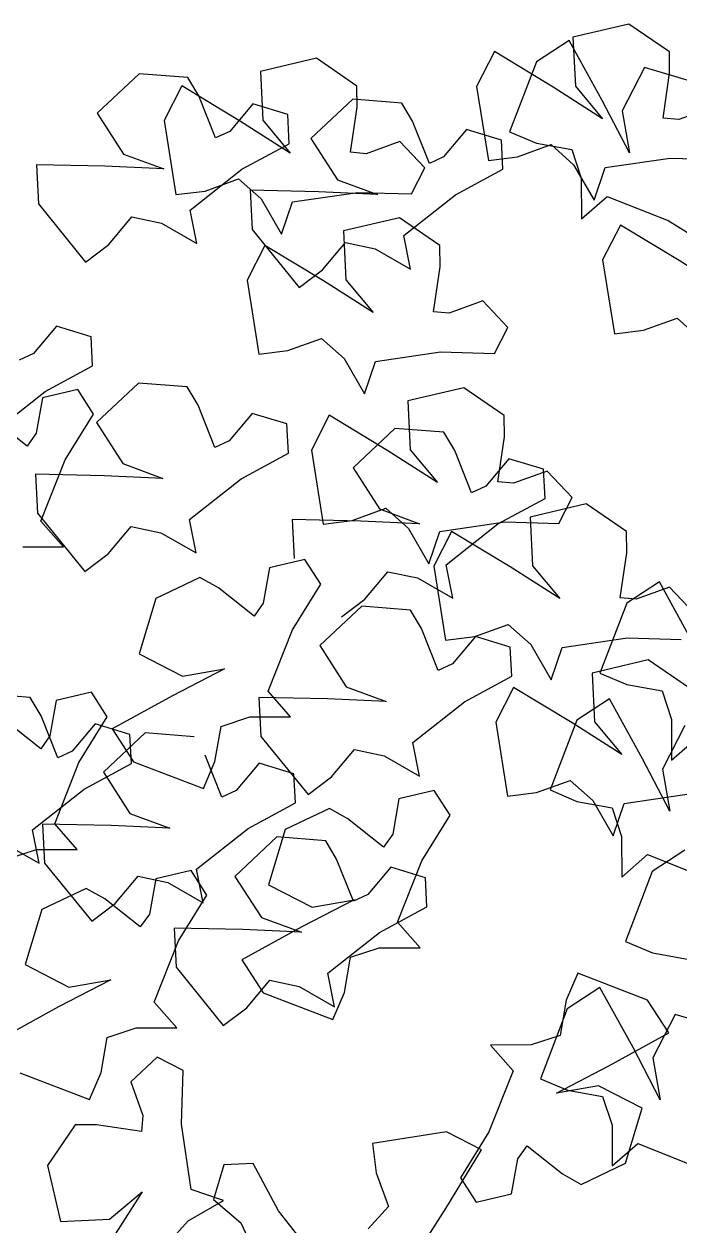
# Model space of a CAD drawing. Header units: millimetres. Extents: x 441061 to 442903, y 4515148 to 4515613.
# Drawn here: x 442606.1022 to 442606.2095, y 4515551.6204 to 4515551.817 of the extents above; entities that cross this region are included whole.
import ezdxf

# ---------------------------------------------------------------- set-up
doc = ezdxf.new("R2010")
doc.units = ezdxf.units.MM
doc.linetypes.add('CONTINUA', pattern=[0])
doc.layers.add('01_piscinas', color=254, linetype='Continuous')

# ---------------------------------------------------------------- blocks, each defined once
blk = doc.blocks.new('A$C21391103')
at = {"layer": '01_piscinas'}
for p, q in [((164.8107, 95.4987), (164.7374, 95.4814)), ((164.8637, 95.4623), (164.8107, 95.4987)), ((164.7374, 95.4814), (164.7406, 95.4175)), ((164.6346, 95.4626), (164.6114, 95.4171)), ((164.7114, 95.4161), (164.6346, 95.4626)), ((164.7326, 95.4771), (164.6897, 95.4493)), ((164.7758, 95.3985), (164.7326, 95.4771)), ((164.4017, 95.4539), (164.3285, 95.4367)), ((164.4547, 95.4175), (164.4017, 95.4539)), ((164.6897, 95.4493), (164.6546, 95.3578)), ((164.864, 95.4345), (164.8637, 95.4623)), ((164.1696, 95.4337), (164.1147, 95.3822)), ((164.2336, 95.4287), (164.1696, 95.4337)), ((164.3285, 95.4367), (164.3316, 95.3728)), ((164.831, 95.442), (164.8018, 95.3851)), ((164.9031, 95.4204), (164.831, 95.442)), ((164.8554, 95.3757), (164.864, 95.4345)), ((164.2257, 95.4178), (164.2025, 95.3723)), ((164.3024, 95.3713), (164.2257, 95.4178)), ((164.2478, 95.4048), (164.2336, 95.4287)), ((164.455, 95.3897), (164.4547, 95.4175)), ((164.6114, 95.4171), (164.6267, 95.3203)), ((164.7763, 95.3747), (164.7114, 95.4161)), ((164.7406, 95.4175), (164.7763, 95.3747)), ((164.2698, 95.3496), (164.2478, 95.4048)), ((164.4492, 95.4003), (164.3944, 95.3488)), ((164.5133, 95.3953), (164.4492, 95.4003)), ((164.3186, 95.3941), (164.2885, 95.3582)), ((164.3641, 95.3803), (164.3186, 95.3941)), ((164.4465, 95.3309), (164.455, 95.3897)), ((164.5275, 95.3714), (164.5133, 95.3953)), ((164.8113, 95.3301), (164.7758, 95.3985)), ((164.8018, 95.3851), (164.8113, 95.3301)), ((164.92, 95.3898), (164.876, 95.3738)), ((164.1147, 95.3822), (164.1494, 95.3284)), ((164.2025, 95.3723), (164.2178, 95.2755)), ((164.3673, 95.3299), (164.3024, 95.3713)), ((164.3316, 95.3728), (164.3673, 95.3299)), ((164.3661, 95.3421), (164.3641, 95.3803)), ((164.5495, 95.3162), (164.5275, 95.3714)), ((164.876, 95.3738), (164.8554, 95.3757)), ((164.2885, 95.3582), (164.2698, 95.3496)), ((164.5983, 95.3607), (164.5682, 95.3248)), ((164.6438, 95.3469), (164.5983, 95.3607)), ((164.6546, 95.3578), (164.6899, 95.3428)), ((164.304, 95.3087), (164.3661, 95.3421)), ((164.3944, 95.3488), (164.4291, 95.295)), ((164.511, 95.345), (164.467, 95.329)), ((164.5435, 95.3104), (164.511, 95.345)), ((164.6458, 95.3088), (164.6438, 95.3469)), ((164.6648, 95.3249), (164.7088, 95.3409)), ((164.6899, 95.3428), (164.736, 95.3347)), ((164.7088, 95.3409), (164.7383, 95.3146)), ((164.1494, 95.3284), (164.2018, 95.3091)), ((164.467, 95.329), (164.4465, 95.3309)), ((164.5682, 95.3248), (164.5495, 95.3162)), ((164.6267, 95.3203), (164.6648, 95.3249)), ((164.736, 95.3347), (164.7483, 95.2971)), ((164.7794, 95.3108), (164.8647, 95.3232)), ((164.8647, 95.3232), (164.9351, 95.3211)), ((164.0351, 95.3144), (164.0378, 95.2634)), ((164.1249, 95.3126), (164.0351, 95.3144)), ((164.2018, 95.3091), (164.1249, 95.3126)), ((164.2364, 95.2553), (164.304, 95.3087)), ((164.5262, 95.2763), (164.5435, 95.3104)), ((164.5837, 95.2754), (164.6458, 95.3088)), ((164.7383, 95.3146), (164.7651, 95.2684)), ((164.7651, 95.2684), (164.7794, 95.3108)), ((164.2559, 95.2802), (164.2998, 95.2962)), ((164.2998, 95.2962), (164.3293, 95.2698)), ((164.4291, 95.295), (164.4815, 95.2757)), ((164.7483, 95.2971), (164.7485, 95.2438)), ((164.2178, 95.2755), (164.2559, 95.2802)), ((164.3148, 95.2811), (164.3175, 95.23)), ((164.4045, 95.2792), (164.3148, 95.2811)), ((164.3705, 95.266), (164.4557, 95.2784)), ((164.4815, 95.2757), (164.4045, 95.2792)), ((164.4557, 95.2784), (164.5262, 95.2763)), ((164.5161, 95.2219), (164.5837, 95.2754)), ((164.0378, 95.2634), (164.0995, 95.1872)), ((164.3293, 95.2698), (164.3561, 95.2237)), ((164.3561, 95.2237), (164.3705, 95.266)), ((164.7485, 95.2438), (164.782, 95.2732)), ((164.782, 95.2732), (164.8621, 95.2414)), ((164.1301, 95.2103), (164.1602, 95.2462)), ((164.1602, 95.2462), (164.1989, 95.238)), ((164.2452, 95.2115), (164.2364, 95.2553)), ((164.5102, 95.2452), (164.437, 95.2279)), ((164.5632, 95.2088), (164.5102, 95.2452)), ((164.1989, 95.238), (164.2452, 95.2115)), ((164.3175, 95.23), (164.3791, 95.1539)), ((164.437, 95.2279), (164.4401, 95.164)), ((164.7995, 95.2356), (164.7763, 95.1901)), ((164.8763, 95.1891), (164.7995, 95.2356)), ((164.8621, 95.2414), (164.9221, 95.2043)), ((164.4098, 95.1769), (164.4399, 95.2128)), ((164.4399, 95.2128), (164.4786, 95.2047)), ((164.5249, 95.1781), (164.5161, 95.2219)), ((164.0995, 95.1872), (164.1301, 95.2103)), ((164.3342, 95.2091), (164.311, 95.1636)), ((164.4109, 95.1626), (164.3342, 95.2091)), ((164.4786, 95.2047), (164.5249, 95.1781)), ((164.5635, 95.181), (164.5632, 95.2088)), ((164.5549, 95.1222), (164.5635, 95.181)), ((164.7763, 95.1901), (164.7916, 95.0933)), ((164.9412, 95.1477), (164.8763, 95.1891)), ((164.3791, 95.1539), (164.4098, 95.1769)), ((164.4401, 95.164), (164.4758, 95.1212)), ((164.311, 95.1636), (164.3263, 95.0668)), ((164.4758, 95.1212), (164.4109, 95.1626)), ((164.6195, 95.1363), (164.5755, 95.1203)), ((164.652, 95.1016), (164.6195, 95.1363)), ((164.5755, 95.1203), (164.5549, 95.1222)), ((164.0613, 95.1033), (164.0313, 95.0674)), ((164.1068, 95.0895), (164.0613, 95.1033)), ((164.6347, 95.0676), (164.652, 95.1016)), ((164.8297, 95.098), (164.8737, 95.114)), ((164.8737, 95.114), (164.9032, 95.0876)), ((164.1088, 95.0513), (164.1068, 95.0895)), ((164.3643, 95.0714), (164.4083, 95.0874)), ((164.4083, 95.0874), (164.4378, 95.0611)), ((164.7916, 95.0933), (164.8297, 95.098)), ((164.3263, 95.0668), (164.3643, 95.0714)), ((164.4789, 95.0573), (164.5642, 95.0697)), ((164.5642, 95.0697), (164.6347, 95.0676)), ((164.0313, 95.0674), (164.0125, 95.0588)), ((164.4378, 95.0611), (164.4646, 95.0149)), ((164.4646, 95.0149), (164.4789, 95.0573)), ((164.0468, 95.0179), (164.1088, 95.0513)), ((164.1686, 95.0288), (164.1138, 94.9773)), ((164.2326, 95.0238), (164.1686, 95.0288)), ((164.2468, 94.9998), (164.2326, 95.0238)), ((164.5945, 95.0227), (164.5213, 95.0055)), ((164.6475, 94.9864), (164.5945, 95.0227)), ((163.9791, 94.9645), (164.0468, 95.0179)), ((164.043, 95.0095), (164.0349, 94.9634)), ((164.0893, 95.0203), (164.043, 95.0095)), ((164.1101, 94.9883), (164.0893, 95.0203)), ((164.2688, 94.9447), (164.2468, 94.9998)), ((164.5213, 95.0055), (164.5244, 94.9416)), ((164.0229, 94.9465), (163.9763, 94.9833)), ((164.073, 94.9283), (164.1101, 94.9883)), ((164.1138, 94.9773), (164.1484, 94.9235)), ((164.3176, 94.9892), (164.2876, 94.9533)), ((164.3631, 94.9754), (164.3176, 94.9892)), ((164.3651, 94.9372), (164.3631, 94.9754)), ((164.4184, 94.9867), (164.3952, 94.9411)), ((164.4952, 94.9401), (164.4184, 94.9867)), ((164.6478, 94.9585), (164.6475, 94.9864)), ((164.0349, 94.9634), (164.0229, 94.9465)), ((164.5045, 94.9695), (164.4497, 94.918)), ((164.5685, 94.9645), (164.5045, 94.9695)), ((164.5827, 94.9406), (164.5685, 94.9645)), ((164.2876, 94.9533), (164.2688, 94.9447)), ((164.6392, 94.8998), (164.6478, 94.9585)), ((164.0412, 94.8482), (164.073, 94.9283)), ((164.3031, 94.9038), (164.3651, 94.9372)), ((164.3952, 94.9411), (164.4106, 94.8443)), ((164.5601, 94.8987), (164.4952, 94.9401)), ((164.5244, 94.9416), (164.5601, 94.8987)), ((164.6047, 94.8854), (164.5827, 94.9406)), ((164.6535, 94.9299), (164.6234, 94.894)), ((164.699, 94.9161), (164.6535, 94.9299)), ((164.1484, 94.9235), (164.2008, 94.9042)), ((164.4497, 94.918), (164.4843, 94.8642)), ((164.7038, 94.9138), (164.6598, 94.8979)), ((164.701, 94.878), (164.699, 94.9161)), ((164.7363, 94.8792), (164.7038, 94.9138)), ((164.0341, 94.9095), (164.0368, 94.8585)), ((164.1239, 94.9076), (164.0341, 94.9095)), ((164.2008, 94.9042), (164.1239, 94.9076)), ((164.2354, 94.8504), (164.3031, 94.9038)), ((164.6598, 94.8979), (164.6392, 94.8998)), ((164.6234, 94.894), (164.6047, 94.8854)), ((164.4486, 94.849), (164.4926, 94.865)), ((164.4926, 94.865), (164.5221, 94.8386)), ((164.639, 94.8445), (164.701, 94.878)), ((164.7547, 94.8708), (164.6815, 94.8536)), ((164.7189, 94.8451), (164.7363, 94.8792)), ((164.8077, 94.8345), (164.7547, 94.8708)), ((164.0368, 94.8585), (164.0985, 94.7823)), ((164.2442, 94.8066), (164.2354, 94.8504)), ((164.37, 94.8503), (164.3727, 94.7992)), ((164.4598, 94.8484), (164.37, 94.8503)), ((164.4843, 94.8642), (164.5367, 94.8449)), ((164.6815, 94.8536), (164.6846, 94.7897)), ((164.0707, 94.8147), (164.0412, 94.8482)), ((164.1291, 94.8054), (164.1592, 94.8413)), ((164.1592, 94.8413), (164.1979, 94.8331)), ((164.4106, 94.8443), (164.4486, 94.849)), ((164.5367, 94.8449), (164.4598, 94.8484)), ((164.5221, 94.8386), (164.5489, 94.7925)), ((164.5489, 94.7925), (164.5632, 94.8348)), ((164.5786, 94.8348), (164.5554, 94.7892)), ((164.5632, 94.8348), (164.6485, 94.8473)), ((164.5713, 94.7911), (164.639, 94.8445)), ((164.6554, 94.7883), (164.5786, 94.8348)), ((164.6485, 94.8473), (164.7189, 94.8451)), ((164.808, 94.8066), (164.8077, 94.8345)), ((164.1979, 94.8331), (164.2442, 94.8066)), ((164.0173, 94.8145), (164.0707, 94.8147)), ((164.0985, 94.7823), (164.1291, 94.8054)), ((164.7994, 94.7479), (164.808, 94.8066)), ((164.3402, 94.7871), (164.3321, 94.741)), ((164.3865, 94.7979), (164.3402, 94.7871)), ((164.4073, 94.7658), (164.3865, 94.7979)), ((164.5554, 94.7892), (164.5708, 94.6924)), ((164.5801, 94.7473), (164.5713, 94.7911)), ((164.7203, 94.7468), (164.6554, 94.7883)), ((164.6846, 94.7897), (164.7203, 94.7468)), ((164.2493, 94.7746), (164.1913, 94.7469)), ((164.2736, 94.7609), (164.2493, 94.7746)), ((164.465, 94.7461), (164.4951, 94.782)), ((164.4951, 94.782), (164.5338, 94.7739)), ((164.5338, 94.7739), (164.5801, 94.7473)), ((164.3202, 94.7241), (164.2736, 94.7609)), ((164.3703, 94.7059), (164.4073, 94.7658)), ((164.8507, 94.7687), (164.8078, 94.7408)), ((164.864, 94.762), (164.82, 94.746)), ((164.8939, 94.69), (164.8507, 94.7687)), ((164.8965, 94.7273), (164.864, 94.762)), ((164.1913, 94.7469), (164.1696, 94.6748)), ((164.3321, 94.741), (164.3202, 94.7241)), ((164.4344, 94.7231), (164.465, 94.7461)), ((164.8078, 94.7408), (164.7727, 94.6494)), ((164.82, 94.746), (164.7994, 94.7479)), ((164.4609, 94.7369), (164.4061, 94.6853)), ((164.525, 94.7319), (164.4609, 94.7369)), ((164.5391, 94.7079), (164.525, 94.7319)), ((164.5611, 94.6527), (164.5391, 94.7079)), ((164.6088, 94.6971), (164.6528, 94.7131)), ((164.6528, 94.7131), (164.6823, 94.6867)), ((164.3384, 94.6258), (164.3703, 94.7059)), ((164.5708, 94.6924), (164.6088, 94.6971)), ((164.61, 94.6972), (164.5799, 94.6614)), ((164.6554, 94.6834), (164.61, 94.6972)), ((164.7234, 94.6829), (164.8087, 94.6954)), ((164.8087, 94.6954), (164.8791, 94.6932)), ((164.4061, 94.6853), (164.4407, 94.6316)), ((164.6574, 94.6453), (164.6554, 94.6834)), ((164.6823, 94.6867), (164.7091, 94.6406)), ((164.7091, 94.6406), (164.7234, 94.6829)), ((164.1696, 94.6748), (164.2265, 94.6456)), ((164.5799, 94.6614), (164.5611, 94.6527)), ((164.8357, 94.6668), (164.7624, 94.6495)), ((164.8887, 94.6304), (164.8357, 94.6668)), ((164.2815, 94.655), (164.2132, 94.6196)), ((164.2265, 94.6456), (164.2815, 94.655)), ((164.5954, 94.6119), (164.6574, 94.6453)), ((164.7624, 94.6495), (164.7656, 94.5856)), ((164.7727, 94.6494), (164.808, 94.6344)), ((164.4407, 94.6316), (164.4931, 94.6123)), ((164.6596, 94.6307), (164.6364, 94.5851)), ((164.7364, 94.5842), (164.6596, 94.6307)), ((164.808, 94.6344), (164.8541, 94.6262)), ((164.0271, 94.6176), (163.963, 94.6227)), ((164.0413, 94.5937), (164.0271, 94.6176)), ((164.0609, 94.6135), (164.0527, 94.5674)), ((164.1072, 94.6243), (164.0609, 94.6135)), ((164.128, 94.5922), (164.1072, 94.6243)), ((164.2132, 94.6196), (164.1345, 94.5763)), ((164.3264, 94.6176), (164.3291, 94.5666)), ((164.4162, 94.6157), (164.3264, 94.6176)), ((164.3679, 94.5922), (164.3384, 94.6258)), ((164.4931, 94.6123), (164.4162, 94.6157)), ((164.7854, 94.6158), (164.7425, 94.5879)), ((164.8286, 94.5371), (164.7854, 94.6158)), ((164.8541, 94.6262), (164.8664, 94.5886)), ((164.5278, 94.5585), (164.5954, 94.6119)), ((164.0408, 94.5505), (163.9942, 94.5873)), ((164.0632, 94.5385), (164.0413, 94.5937)), ((164.1121, 94.583), (164.082, 94.5471)), ((164.0909, 94.5323), (164.128, 94.5922)), ((164.1576, 94.5692), (164.1121, 94.583)), ((164.277, 94.5797), (164.3146, 94.5921)), ((164.3146, 94.5921), (164.3679, 94.5922)), ((164.6364, 94.5851), (164.6517, 94.4884)), ((164.7425, 94.5879), (164.7074, 94.4965)), ((164.8013, 94.5427), (164.7364, 94.5842)), ((164.7656, 94.5856), (164.8013, 94.5427)), ((164.8664, 94.5886), (164.8666, 94.5353)), ((164.0527, 94.5674), (164.0408, 94.5505)), ((164.1777, 94.5712), (164.1229, 94.5196)), ((164.1345, 94.5763), (164.1624, 94.5335)), ((164.1596, 94.5311), (164.1576, 94.5692)), ((164.2418, 94.5662), (164.1777, 94.5712)), ((164.2688, 94.5337), (164.277, 94.5797)), ((164.3291, 94.5666), (164.3908, 94.4904)), ((164.8838, 94.5807), (164.8546, 94.5238)), ((164.5365, 94.5147), (164.5278, 94.5585)), ((164.8666, 94.5353), (164.9001, 94.5648)), ((164.082, 94.5471), (164.0632, 94.5385)), ((164.2779, 94.4871), (164.256, 94.5422)), ((164.4214, 94.5135), (164.4515, 94.5493)), ((164.4515, 94.5493), (164.4902, 94.5412)), ((164.4902, 94.5412), (164.5365, 94.5147)), ((164.8641, 94.4688), (164.8286, 94.5371)), ((164.0591, 94.4522), (164.0909, 94.5323)), ((164.0975, 94.4977), (164.1596, 94.5311)), ((164.1229, 94.5196), (164.1576, 94.4659)), ((164.1624, 94.5335), (164.2538, 94.4984)), ((164.2538, 94.4984), (164.2688, 94.5337)), ((164.3268, 94.5316), (164.2967, 94.4957)), ((164.3723, 94.5178), (164.3268, 94.5316)), ((164.8546, 94.5238), (164.8641, 94.4688)), ((164.3743, 94.4796), (164.3723, 94.5178)), ((164.3908, 94.4904), (164.4214, 94.5135)), ((164.6898, 94.493), (164.7338, 94.509)), ((164.7338, 94.509), (164.7633, 94.4826)), ((164.0299, 94.4443), (164.0975, 94.4977)), ((164.2967, 94.4957), (164.2779, 94.4871)), ((164.556, 94.4956), (164.5097, 94.4848)), ((164.5768, 94.4635), (164.556, 94.4956)), ((164.6517, 94.4884), (164.6898, 94.493)), ((164.7074, 94.4965), (164.7427, 94.4815)), ((164.8044, 94.4788), (164.8897, 94.4913)), ((164.3122, 94.4462), (164.3743, 94.4796)), ((164.4188, 94.4723), (164.3608, 94.4446)), ((164.443, 94.4586), (164.4188, 94.4723)), ((164.5097, 94.4848), (164.5016, 94.4387)), ((164.7427, 94.4815), (164.7888, 94.4733)), ((164.7633, 94.4826), (164.7901, 94.4365)), ((164.7888, 94.4733), (164.8011, 94.4357)), ((164.7901, 94.4365), (164.8044, 94.4788)), ((164.1576, 94.4659), (164.2099, 94.4466)), ((164.4896, 94.4218), (164.443, 94.4586)), ((164.5397, 94.4036), (164.5768, 94.4635)), ((164.0387, 94.4005), (164.0299, 94.4443)), ((164.0433, 94.4519), (164.046, 94.4009)), ((164.133, 94.45), (164.0433, 94.4519)), ((164.0885, 94.4187), (164.0591, 94.4522)), ((164.2099, 94.4466), (164.133, 94.45)), ((164.2446, 94.3928), (164.3122, 94.4462)), ((164.3608, 94.4446), (164.3391, 94.3725)), ((163.9924, 94.427), (164.0387, 94.4005)), ((164.3499, 94.435), (164.2951, 94.3834)), ((164.414, 94.43), (164.3499, 94.435)), ((164.4281, 94.406), (164.414, 94.43)), ((164.5016, 94.4387), (164.4896, 94.4218)), ((164.8011, 94.4357), (164.8013, 94.3824)), ((163.9976, 94.4062), (164.0352, 94.4185)), ((164.0352, 94.4185), (164.0885, 94.4187)), ((164.8013, 94.3824), (164.8348, 94.4119)), ((164.8348, 94.4119), (164.9149, 94.38)), ((164.884, 94.4175), (164.8412, 94.3897)), ((164.046, 94.4009), (164.1076, 94.3247)), ((164.4501, 94.3508), (164.4281, 94.406)), ((164.499, 94.3953), (164.4689, 94.3595)), ((164.5444, 94.3815), (164.499, 94.3953)), ((164.5079, 94.3235), (164.5397, 94.4036)), ((164.1382, 94.3478), (164.1683, 94.3837)), ((164.1683, 94.3837), (164.2071, 94.3755)), ((164.1913, 94.3801), (164.1832, 94.334)), ((164.2376, 94.3909), (164.1913, 94.3801)), ((164.2584, 94.3589), (164.2376, 94.3909)), ((164.2533, 94.349), (164.2446, 94.3928)), ((164.2951, 94.3834), (164.3297, 94.3296)), ((164.5464, 94.3434), (164.5444, 94.3815)), ((164.8412, 94.3897), (164.8061, 94.2982)), ((164.1004, 94.3676), (164.0424, 94.3399)), ((164.1246, 94.3539), (164.1004, 94.3676)), ((164.2071, 94.3755), (164.2533, 94.349)), ((164.3391, 94.3725), (164.396, 94.3433)), ((164.1076, 94.3247), (164.1382, 94.3478)), ((164.1712, 94.3172), (164.1246, 94.3539)), ((164.2213, 94.2989), (164.2584, 94.3589)), ((164.451, 94.3528), (164.3826, 94.3173)), ((164.396, 94.3433), (164.451, 94.3528)), ((164.4689, 94.3595), (164.4501, 94.3508)), ((164.0424, 94.3399), (164.0207, 94.2679)), ((164.1832, 94.334), (164.1712, 94.3172)), ((164.4844, 94.31), (164.5464, 94.3434)), ((164.2154, 94.3157), (164.2181, 94.2647)), ((164.3052, 94.3138), (164.2154, 94.3157)), ((164.3826, 94.3173), (164.304, 94.2741)), ((164.3297, 94.3296), (164.3821, 94.3104)), ((164.5374, 94.29), (164.5079, 94.3235)), ((164.1895, 94.2189), (164.2213, 94.2989)), ((164.3821, 94.3104), (164.3052, 94.3138)), ((164.4168, 94.2566), (164.4844, 94.31)), ((164.4464, 94.2775), (164.484, 94.2898)), ((164.484, 94.2898), (164.5374, 94.29)), ((164.8061, 94.2982), (164.8414, 94.2832)), ((164.8414, 94.2832), (164.8874, 94.2751)), ((164.0207, 94.2679), (164.0776, 94.2386)), ((164.304, 94.2741), (164.3318, 94.2312)), ((164.4383, 94.2314), (164.4464, 94.2775)), ((164.2181, 94.2647), (164.2798, 94.1885)), ((164.4255, 94.2128), (164.4168, 94.2566)), ((164.7436, 94.2566), (164.7286, 94.2213)), ((164.8351, 94.2214), (164.7436, 94.2566)), ((164.1326, 94.2481), (164.0642, 94.2126)), ((164.0776, 94.2386), (164.1326, 94.2481)), ((164.3104, 94.2116), (164.3405, 94.2474)), ((164.3405, 94.2474), (164.3792, 94.2393)), ((164.3792, 94.2393), (164.4255, 94.2128)), ((164.7728, 94.2379), (164.73, 94.2101)), ((164.8161, 94.1593), (164.7728, 94.2379)), ((164.3318, 94.2312), (164.4233, 94.1961)), ((164.4233, 94.1961), (164.4383, 94.2314)), ((164.7286, 94.2213), (164.7205, 94.1752)), ((164.8629, 94.1786), (164.8351, 94.2214)), ((164.0642, 94.2126), (163.9856, 94.1694)), ((164.219, 94.1853), (164.1895, 94.2189)), ((164.2798, 94.1885), (164.3104, 94.2116)), ((164.73, 94.2101), (164.6948, 94.1186)), ((164.8713, 94.2028), (164.8421, 94.1459)), ((164.9434, 94.1812), (164.8713, 94.2028)), ((164.128, 94.1728), (164.1656, 94.1851)), ((164.1656, 94.1851), (164.219, 94.1853)), ((164.7205, 94.1752), (164.6829, 94.1628)), ((164.7843, 94.1353), (164.8629, 94.1786)), ((164.1199, 94.1267), (164.128, 94.1728)), ((164.6829, 94.1628), (164.6296, 94.1627)), ((164.6296, 94.1627), (164.659, 94.1291)), ((164.8515, 94.0909), (164.8161, 94.1593)), ((164.1932, 94.1469), (164.1586, 94.1144)), ((164.2273, 94.1295), (164.1932, 94.1469)), ((164.8421, 94.1459), (164.8515, 94.0909)), ((164.0134, 94.1265), (164.1049, 94.0914)), ((164.1049, 94.0914), (164.1199, 94.1267)), ((164.2252, 94.0591), (164.2273, 94.1295)), ((164.659, 94.1291), (164.6272, 94.0491)), ((164.7159, 94.0999), (164.7843, 94.1353)), ((164.1586, 94.1144), (164.1746, 94.0704)), ((164.6948, 94.1186), (164.7301, 94.1036)), ((164.7709, 94.1093), (164.7159, 94.0999)), ((164.7301, 94.1036), (164.7762, 94.0955)), ((164.8278, 94.0801), (164.7709, 94.1093)), ((164.7762, 94.0955), (164.7886, 94.0579)), ((164.8062, 94.0081), (164.8278, 94.0801)), ((164.1746, 94.0704), (164.1727, 94.0498)), ((164.0861, 94.0581), (164.0497, 94.0051)), ((164.1139, 94.0584), (164.0861, 94.0581)), ((164.1727, 94.0498), (164.1139, 94.0584)), ((164.2376, 93.9738), (164.2252, 94.0591)), ((164.572, 94.049), (164.4752, 94.0337)), ((164.6176, 94.0258), (164.572, 94.049)), ((164.6272, 94.0491), (164.5901, 93.9891)), ((164.7886, 94.0579), (164.7887, 94.0046)), ((164.4752, 94.0337), (164.4799, 93.9956)), ((164.7887, 94.0046), (164.8223, 94.034)), ((164.8223, 94.034), (164.9024, 94.0022)), ((164.5711, 93.949), (164.6176, 94.0258)), ((164.6654, 94.014), (164.6773, 94.0308)), ((164.6773, 94.0308), (164.7239, 93.994)), ((164.0497, 94.0051), (164.0669, 93.9318)), ((164.2806, 94.0058), (164.2668, 93.9604)), ((164.3187, 94.0078), (164.2806, 94.0058)), ((164.3521, 93.9458), (164.3187, 94.0078)), ((164.6572, 93.9679), (164.6654, 94.014)), ((164.7482, 93.9804), (164.8062, 94.0081)), ((164.4799, 93.9956), (164.4959, 93.9516)), ((164.5901, 93.9891), (164.6109, 93.9571)), ((164.7239, 93.994), (164.7482, 93.9804)), ((164.1308, 93.935), (164.1737, 93.9707)), ((164.1737, 93.9707), (164.1323, 93.9058)), ((164.2799, 93.9595), (164.2376, 93.9738)), ((164.2338, 93.9327), (164.2799, 93.9595)), ((164.2668, 93.9604), (164.3026, 93.9303)), ((164.6109, 93.9571), (164.6572, 93.9679)), ((164.4055, 93.8782), (164.3521, 93.9458)), ((164.4959, 93.9516), (164.4695, 93.9222)), ((164.5296, 93.8842), (164.5711, 93.949)), ((164.0669, 93.9318), (164.1308, 93.935)), ((164.2074, 93.9032), (164.2338, 93.9327)), ((164.3026, 93.9303), (164.3113, 93.9115))]:
    blk.add_line(p, q, dxfattribs=at)

msp = doc.modelspace()

# ---------------------------------------------------------------- block references
at = {"layer": '01_piscinas', "color": 6, "linetype": 'CONTINUA', "xscale": 0.125, "yscale": 0.125, "zscale": 0.125}
msp.add_blockref('A$C21391103', (442585.59978, 4515539.87964), dxfattribs=at)

doc.saveas('drawing.dxf')
